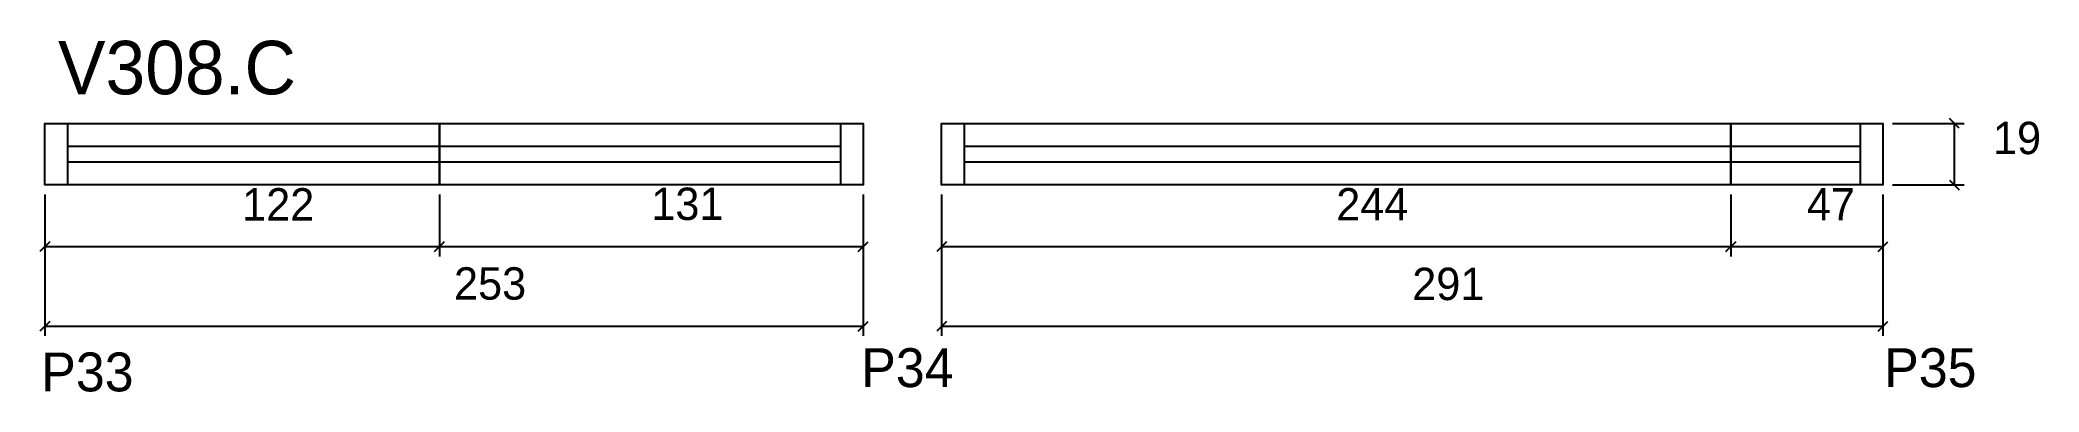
# Model space of a CAD drawing. Header units: metres. Extents: x 3433 to 4051, y 940 to 1049.
import ezdxf

# ---------------------------------------------------------------- set-up
doc = ezdxf.new("R2010")
doc.units = ezdxf.units.M

msp = doc.modelspace()

# ---------------------------------------------------------------- linework, layer by layer
at = {"layer": 'COTA', "color": 4}
for p, q in [((4006.22, 1023.39), (4028.34, 1023.39)), ((4025.34, 1004.39), (4025.34, 1023.39)), ((3434.96, 1001.39), (3434.96, 957.76)), ((3434.96, 1001.39), (3434.96, 982.34)), ((3556.96, 1001.39), (3556.96, 982.34)), ((3556.96, 1001.39), (3556.96, 982.34)), ((3687.96, 1001.39), (3687.96, 957.76)), ((3687.96, 1001.39), (3687.96, 982.34)), ((3712.22, 1001.39), (3712.22, 957.76)), ((3712.22, 1001.39), (3712.22, 982.34)), ((3956.22, 1001.39), (3956.22, 982.34)), ((3956.22, 1001.39), (3956.22, 982.34)), ((4003.22, 1001.39), (4003.22, 957.76)), ((4003.22, 1001.39), (4003.22, 982.34)), ((4006.22, 1004.39), (4028.34, 1004.39)), ((3434.96, 985.34), (3556.96, 985.34)), ((3556.96, 985.34), (3687.96, 985.34)), ((3712.22, 985.34), (3956.22, 985.34)), ((3956.22, 985.34), (4003.22, 985.34)), ((3434.96, 960.76), (3687.96, 960.76)), ((3712.22, 960.76), (4003.22, 960.76))]:
    msp.add_line(p, q, dxfattribs=at)
at = {"layer": 'COTA'}
for p, q in [((4026.84, 1021.89), (4023.84, 1024.89)), ((4023.84, 1005.89), (4026.84, 1002.89)), ((3436.46, 986.84), (3433.46, 983.84)), ((3558.46, 986.84), (3555.46, 983.84)), ((3555.46, 983.84), (3558.46, 986.84)), ((3686.46, 983.84), (3689.46, 986.84)), ((3713.72, 986.84), (3710.72, 983.84)), ((3957.72, 986.84), (3954.72, 983.84)), ((3954.72, 983.84), (3957.72, 986.84)), ((4001.72, 983.84), (4004.72, 986.84)), ((3436.46, 962.26), (3433.46, 959.26)), ((3686.46, 959.26), (3689.46, 962.26)), ((3713.72, 962.26), (3710.72, 959.26)), ((4001.72, 959.26), (4004.72, 962.26))]:
    msp.add_line(p, q, dxfattribs=at)
at = {"layer": 'Painéis', "color": 200}
for points in [[(3556.96, 1004.39), (3434.96, 1004.39), (3434.96, 1023.39), (3556.96, 1023.39), (3556.96, 1004.39)], [(3556.96, 1023.39), (3687.96, 1023.39), (3687.96, 1004.39), (3556.96, 1004.39), (3556.96, 1023.39)], [(3956.22, 1004.39), (3712.22, 1004.39), (3712.22, 1023.39), (3956.22, 1023.39), (3956.22, 1004.39)], [(3956.22, 1023.39), (4003.22, 1023.39), (4003.22, 1004.39), (3956.22, 1004.39), (3956.22, 1023.39)]]:
    msp.add_lwpolyline(points, dxfattribs=at)
at = {"layer": 'SARR_2.2x7', "color": 40}
for p, q in [((3441.96, 1023.39), (3441.96, 1004.39)), ((3680.96, 1023.39), (3680.96, 1004.39)), ((3719.22, 1023.39), (3719.22, 1004.39)), ((3996.22, 1023.39), (3996.22, 1004.39)), ((3441.96, 1016.39), (3680.96, 1016.39)), ((3719.22, 1016.39), (3996.22, 1016.39)), ((3680.96, 1011.39), (3441.96, 1011.39)), ((3996.22, 1011.39), (3719.22, 1011.39))]:
    msp.add_line(p, q, dxfattribs=at)

# ---------------------------------------------------------------- texts
at = {"layer": '5', "color": 5}
for s, p in [('P33', (3433.85, 940.66)), ('P34', (3687.36, 941.98)), ('P35', (4003.62, 941.98))]:
    msp.add_text(s, height=12, dxfattribs=at).set_placement(p)
at = {"layer": 'COTA', "color": 240}
for s, p in [('19', (4037.26, 1013.89)), ('122', (3495.96, 993.39)), ('131', (3622.46, 993.56)), ('244', (3834.22, 993.41)), ('47', (3979.72, 993.41)), ('253', (3561.46, 968.97)), ('291', (3857.72, 968.84))]:
    msp.add_text(s, height=10, dxfattribs=at).set_placement(p)
at = {"layer": 'NOMENCLATURA', "color": 7}
msp.add_text('V308.C', height=16.5, dxfattribs=at).set_placement((3439.02, 1032.36))

doc.saveas('drawing.dxf')
